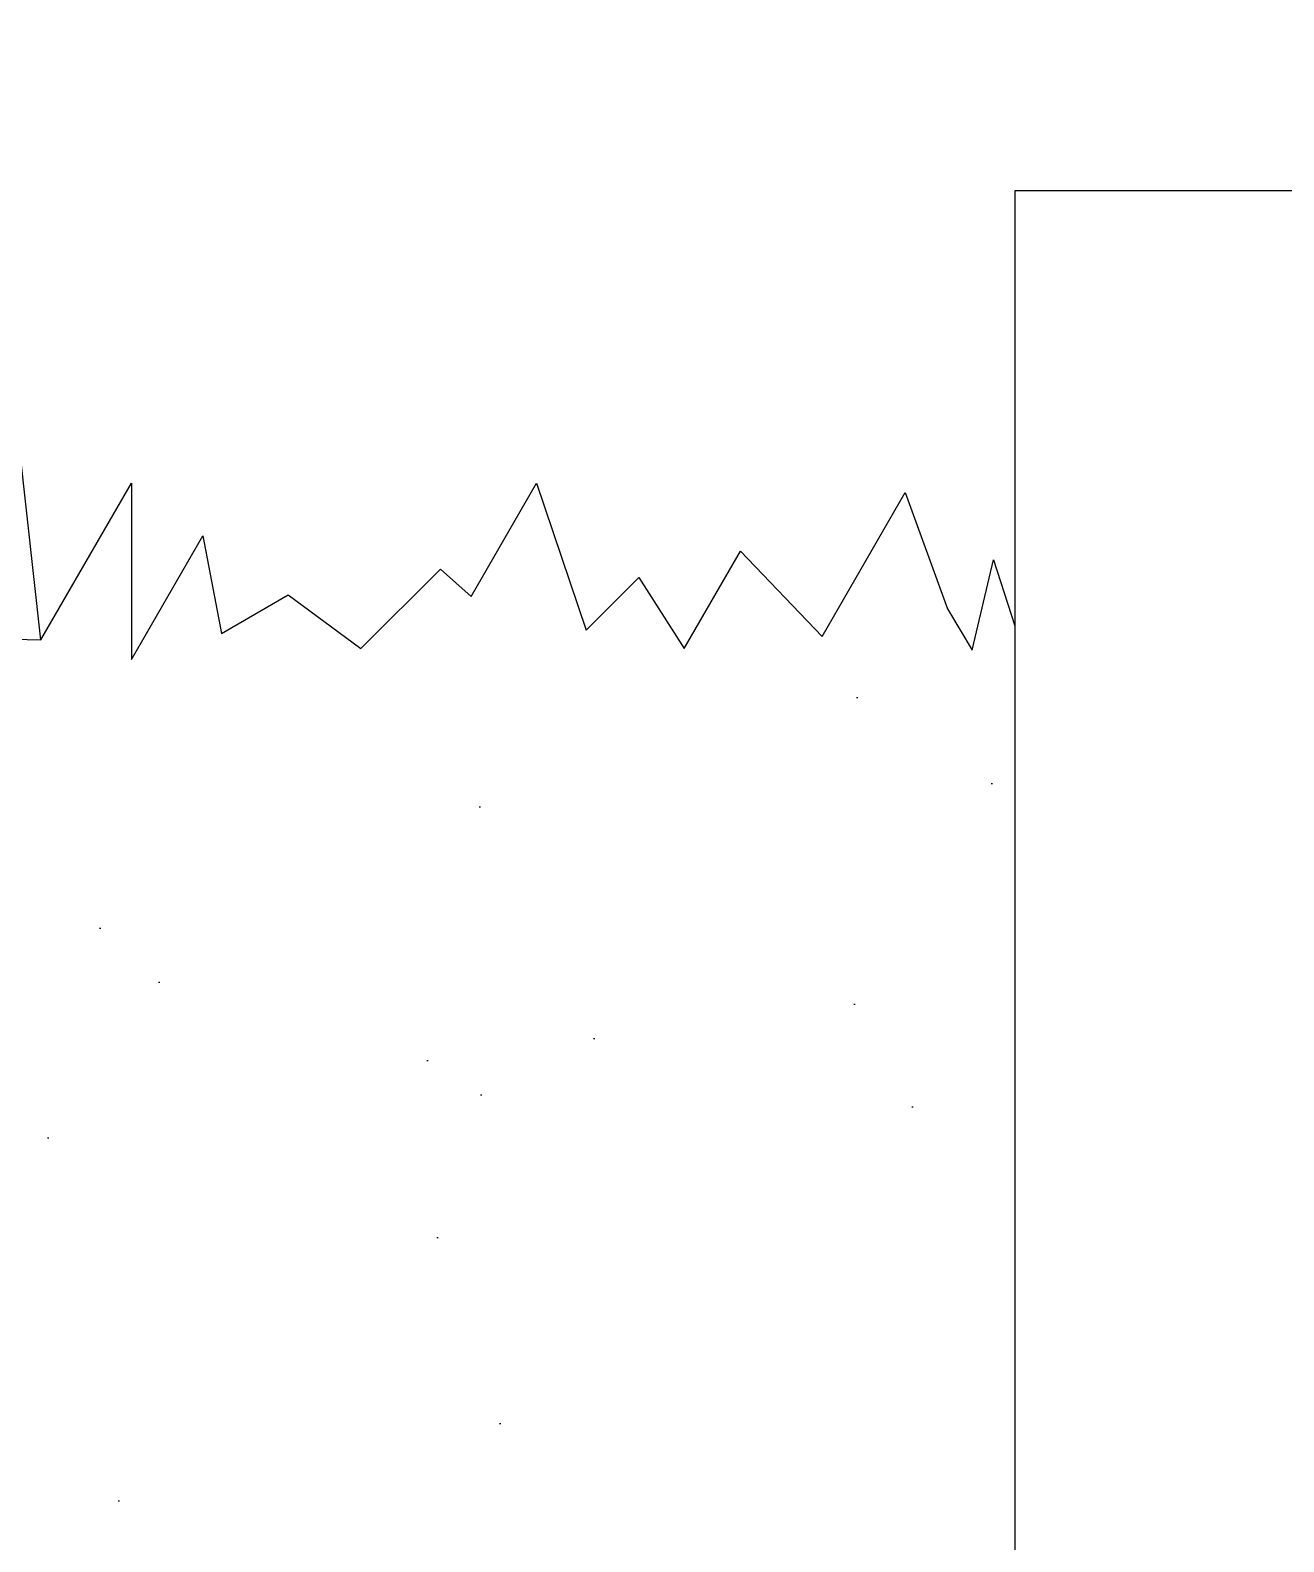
# Model space of a CAD drawing. Header units: millimetres. Extents: x 604022 to 1211550, y 1310365 to 2622648.
# Drawn here: x 604331.41 to 604332.381, y 1311061.99 to 1311063.161 of the extents above; entities that cross this region are included whole.
import ezdxf

# ---------------------------------------------------------------- set-up
doc = ezdxf.new("R2010")
doc.units = ezdxf.units.MM
doc.layers.add('acera', color=8, linetype='Continuous')
doc.layers.add('elenarbi-Trees', color=42, linetype='Continuous')

# ---------------------------------------------------------------- blocks, each defined once
blk = doc.blocks.new('A$C7BB81706')
at = {"layer": 'elenarbi-Trees', "color": 3}
blk.add_lwpolyline([(306.924, 258.622), (306.924, 209.742), (302.427, 152.996), (300.74, 100.746), (296.238, 57.263), (293.989, 32.542), (291.178, 13.44), (288.93, 4.45), (288.965, 0.868), (324.795, 0), (321.104, 33.198), (321.496, 48.408), (320.285, 61.713), (320.285, 75.624), (323.009, 95.583), (323.614, 130.36), (325.122, 170.83), (327.028, 185.436), (327.665, 198.454), (327.983, 209.886), (327.346, 223.222)], dxfattribs=at)

msp = doc.modelspace()

# ---------------------------------------------------------------- hatches: boundary and pattern name
h = msp.add_hatch()
h.set_pattern_fill('AR-SAND', color=83, scale=0.247914, style=0)
h.set_pattern_definition([(37.5, (442910.673, 1001394.8831), (-0.01561694993, 0.4776870328), [0, -0.37682963097, 0, -0.42145419254, 0, -0.4028606252]), (7.5, (442910.673, 1001394.8831), (0.4387528308, 0.6996501713), [0, -0.20328966934, 0, -0.33964249634, 0, -0.13015497122]), (327.5, (442910.3681, 1001394.8831), (0.7720400846, 0.0014029599), [0, -0.12395711545, 0, -0.44624561563, 0, -0.58259844262]), (317.5, (442910.3681, 1001394.8831), (0.7452615652, 0.2175882627), [0, -0.06197855773, 0, -0.29253879247, 0, -0.3346842117])])
h.paths.add_polyline_path([(604332.1726, 1311062.7123), (604326.2621, 1311062.7123), (604326.2621, 1311062.0094), (604332.1726, 1311062.0094)])

# ---------------------------------------------------------------- linework, layer by layer
at = {"color": 7}
for p, q in [((604331.4182, 1311062.6884), (604331.4883, 1311062.8098)), ((604331.4883, 1311062.8098), (604331.4883, 1311062.6733)), ((604331.7515, 1311062.7219), (604331.8022, 1311062.8097)), ((604331.8022, 1311062.8097), (604331.8405, 1311062.6958)), ((604332.0233, 1311062.6911), (604332.0876, 1311062.8026)), ((604332.0876, 1311062.8026), (604332.1206, 1311062.7124)), ((604331.4883, 1311062.6733), (604331.5435, 1311062.7689)), ((604331.5435, 1311062.7689), (604331.5581, 1311062.6934)), ((604331.9164, 1311062.6816), (604331.96, 1311062.757)), ((604331.96, 1311062.757), (604332.0233, 1311062.6911)), ((604332.1395, 1311062.6804), (604332.1562, 1311062.7503)), ((604332.1562, 1311062.7503), (604332.1726, 1311062.6994)), ((604331.6661, 1311062.6816), (604331.7277, 1311062.7433)), ((604331.7277, 1311062.7433), (604331.7515, 1311062.7219)), ((604331.8405, 1311062.6958), (604331.8814, 1311062.7367)), ((604331.8814, 1311062.7367), (604331.9164, 1311062.6816)), ((604331.5581, 1311062.6934), (604331.6097, 1311062.7232)), ((604331.6097, 1311062.7232), (604331.6661, 1311062.6816)), ((604331.7515, 1311062.7219), (604331.7515, 1311062.7219)), ((604332.1206, 1311062.7124), (604332.1395, 1311062.6804))]:
    msp.add_line(p, q, dxfattribs=at)
at = {"layer": 'acera', "color": 7}
for p, q in [((604332.4295, 1311063.0361), (604332.1726, 1311063.0361)), ((604332.1726, 1311063.0361), (604332.1726, 1311061.6664))]:
    msp.add_line(p, q, dxfattribs=at)

# ---------------------------------------------------------------- block references
at = {"xscale": 0.02231228080109402, "yscale": 0.02231228080109402, "zscale": 0.02231228080109402}
msp.add_blockref('A$C7BB81706', (604324.1713, 1311062.6884), dxfattribs=at)

doc.saveas('drawing.dxf')
